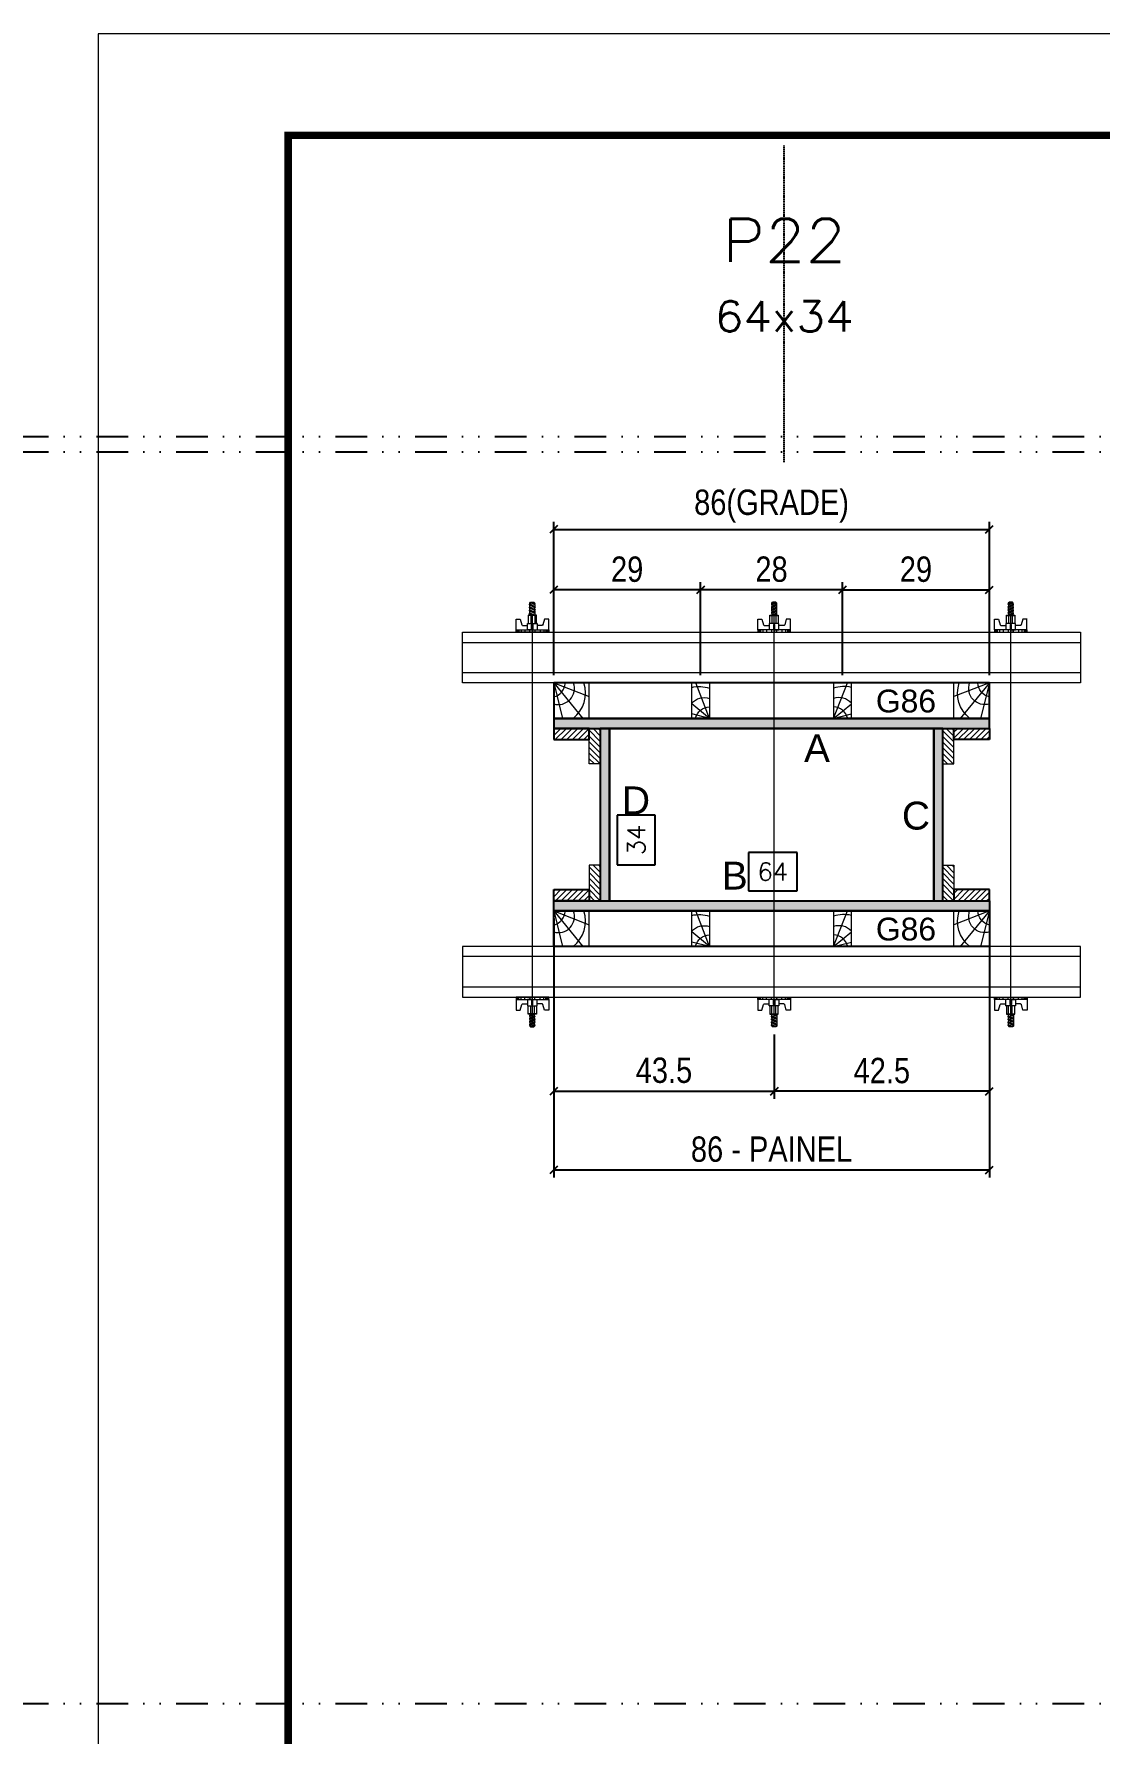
# Model space of a CAD drawing. Extents: x 13379 to 23315, y 867 to 16997.
# Drawn here: x 14361 to 14781, y 10435 to 11106 of the extents above; entities that cross this region are included whole.
import ezdxf
from ezdxf.enums import TextEntityAlignment as Align

# ---------------------------------------------------------------- set-up
doc = ezdxf.new("R2010")
doc.units = 0
for name, pattern in [('DASHED', [0.75, 0.5, -0.25]), ('DIVIDE2', [0.625, 0.25, -0.125, 0, -0.125, 0, -0.125]), ('HIDDEN', [0.375, 0.25, -0.125])]:
    doc.linetypes.add(name, pattern=pattern)
for name, color, linetype in [('CHAPA', 1, 'Continuous'), ('COTA', 241, 'Continuous'), ('MEIO_PONT', 93, 'Continuous'), ('Nível', 160, 'Continuous'), ('Painéis', 200, 'Continuous'), ('SARRAFO', 251, 'Continuous'), ('Texto de Titulo', 7, 'Continuous'), ('Texto Qtd Sarr', 242, 'Continuous'), ('TEXTO_GERAL', 7, 'Continuous')]:
    doc.layers.add(name, color=color, linetype=linetype)
for name, color, linetype, lineweight in [('Folhas', 255, 'Continuous', 9), ('Hachura', 251, 'Continuous', 9), ('Madeira', 126, 'Continuous', 18), ('Perfil Metálico', 224, 'Continuous', 18), ('SARRAFO DE PRESSAO', 251, 'DASHED', 9), ('Texto Seção', 7, 'Continuous', 15)]:
    doc.layers.add(name, color=color, linetype=linetype, lineweight=lineweight)
doc.styles.add('ARIAL', font='arial.ttf')
doc.styles.add('COTA TECNICA 2X', font='techl___.ttf', dxfattribs={"height": 10})
doc.styles.add('ROMANS', font='romans.shx')
doc.styles.add('SANSSERIF', font='sas_____.pfb')
doc.dimstyles.new('SECAO PILAR', dxfattribs={"dimtxt": 10, "dimasz": 3, "dimexe": 3, "dimexo": 3, "dimgap": 3, "dimtad": 1, "dimdec": 1, "dimlfac": 0.5, "dimzin": 12, "dimdsep": 46, "dimtxsty": 'COTA TECNICA 2X', "dimblk1": 'OBLIQUE', "dimblk2": 'OBLIQUE', "dimsah": 1, "dimcen": 0.9, "dimclrd": 256, "dimclre": 256, "dimclrt": 256, "dimadec": 1, "dimazin": 3, "dimtfac": 1, "dimtdec": 1, "dimtmove": 0, "dimatfit": 3, "dimfxl": 1, "dimtolj": 1, "dimtzin": 12, "dimarcsym": 0})
doc.dimstyles.new('SECÇÃO 2', dxfattribs={"dimtxt": 7, "dimasz": 6, "dimexe": 0.18, "dimexo": 2, "dimgap": -4, "dimtad": 3, "dimdec": 1, "dimlfac": 0.5, "dimzin": 12, "dimdsep": 46, "dimtxsty": 'ROMANS', "dimblk": 'ARCHTICK', "dimcen": 0.09, "dimse1": 1, "dimse2": 1, "dimsd1": 1, "dimsd2": 1, "dimclrd": 180, "dimclre": 5, "dimclrt": 1, "dimadec": 0, "dimazin": 3, "dimtfac": 1, "dimtdec": 1, "dimtofl": 0, "dimtmove": 0, "dimatfit": 3, "dimldrblk": 'ARCHTICK', "dimfxl": 1, "dimtolj": 1, "dimtzin": 0, "dimarcsym": 0})
pattern_1 = [(135, (-8311.5841, 19955.5141), (-1.12253202, -1.12253202), [])]
pattern_2 = [(135, (-8313.5841, 19955.5141), (-1.12253202, -1.12253202), [])]

# ---------------------------------------------------------------- blocks, each defined once
blk = doc.blocks.new('9999999999')
at = {"layer": 'Folhas'}
blk.add_lwpolyline([(98138.98, 34190.21), (99623.98, 34190.21), (99623.98, 35240.21), (98138.98, 35240.21)], close=True, dxfattribs=at)
at = {"layer": 'Folhas', "color": 30, "const_width": 3}
blk.add_lwpolyline([(98213.98, 34230.21), (99583.98, 34230.21), (99583.98, 35200.21), (98213.98, 35200.21)], close=True, dxfattribs=at)
blk = doc.blocks.new('*D632')
at = {"layer": 'COTA', "color": 180, "lineweight": -2, "transparency": 16777216}
for p, q in [((14661.99, 10782.56), (14642.66, 10782.56)), ((14642.66, 10782.56), (14642.66, 10767.56)), ((14661.99, 10767.56), (14661.99, 10782.56)), ((14642.66, 10767.56), (14661.99, 10767.56))]:
    blk.add_line(p, q, dxfattribs=at)
at = {"layer": 'Defpoints', "color": 0, "transparency": 16777216}
for p in [(14587.82, 10763.56), (14715.82, 10763.56), (14715.82, 10763.56)]:
    blk.add_point(p, dxfattribs=at)
at = {"layer": 'COTA', "color": 1, "transparency": 16777216, "insert": (14652.32, 10775.06), "char_height": 7, "attachment_point": 5, "style": 'ROMANS'}
blk.add_mtext('\\A1;64', dxfattribs=at)
blk = doc.blocks.new('_ArchTick')
at = {"color": 0, "linetype": 'ByBlock', "const_width": 0.15}
blk.add_lwpolyline([(-0.5, -0.5), (0.5, 0.5)], dxfattribs=at)
blk = doc.blocks.new('_Oblique')
at = {"color": 0, "linetype": 'ByBlock', "lineweight": -2}
blk.add_line((-0.5, -0.5), (0.5, 0.5), dxfattribs=at)
blk = doc.blocks.new('*D633')
at = {"layer": 'COTA', "lineweight": -2, "transparency": 16777216}
for p, q in [((14565.82, 10756.56), (14565.82, 10654.36)), ((14737.82, 10756.56), (14737.82, 10654.36)), ((14565.82, 10657.36), (14737.82, 10657.36))]:
    blk.add_line(p, q, dxfattribs=at)
at = {"layer": 'Defpoints', "color": 0, "transparency": 16777216}
for p in [(14565.82, 10759.56), (14737.82, 10759.56), (14737.82, 10657.36)]:
    blk.add_point(p, dxfattribs=at)
at = {"layer": 'COTA', "lineweight": -2, "transparency": 16777216, "xscale": 3, "yscale": 3, "zscale": 3, "rotation": 180}
blk.add_blockref('_Oblique', (14565.82, 10657.36), dxfattribs=at)
at = {"layer": 'COTA', "lineweight": -2, "transparency": 16777216, "xscale": 3, "yscale": 3, "zscale": 3}
blk.add_blockref('_Oblique', (14737.82, 10657.36), dxfattribs=at)
at = {"layer": 'COTA', "transparency": 16777216, "insert": (14651.82, 10665.49), "char_height": 10, "attachment_point": 5, "style": 'COTA TECNICA 2X'}
blk.add_mtext('\\A1;86 - PAINEL', dxfattribs=at)
blk = doc.blocks.new('*D634')
at = {"layer": 'COTA', "lineweight": -2, "transparency": 16777216}
for p, q in [((14565.82, 10722.56), (14565.82, 10685.41)), ((14652.89, 10710.76), (14652.89, 10685.41)), ((14565.82, 10688.41), (14652.89, 10688.41))]:
    blk.add_line(p, q, dxfattribs=at)
at = {"layer": 'Defpoints', "color": 0, "transparency": 16777216}
for p in [(14565.82, 10725.56), (14652.89, 10713.76), (14652.89, 10688.41)]:
    blk.add_point(p, dxfattribs=at)
at = {"layer": 'COTA', "lineweight": -2, "transparency": 16777216, "xscale": 3, "yscale": 3, "zscale": 3, "rotation": 180}
blk.add_blockref('_Oblique', (14565.82, 10688.41), dxfattribs=at)
at = {"layer": 'COTA', "lineweight": -2, "transparency": 16777216, "xscale": 3, "yscale": 3, "zscale": 3}
blk.add_blockref('_Oblique', (14652.89, 10688.41), dxfattribs=at)
at = {"layer": 'COTA', "transparency": 16777216, "insert": (14609.36, 10696.63), "char_height": 10, "attachment_point": 5, "style": 'COTA TECNICA 2X'}
blk.add_mtext('\\A1;43.5', dxfattribs=at)
blk = doc.blocks.new('*D635')
at = {"layer": 'COTA', "lineweight": -2, "transparency": 16777216}
for p, q in [((14737.82, 10722.56), (14737.82, 10685.41)), ((14652.89, 10710.76), (14652.89, 10685.41)), ((14737.82, 10688.41), (14652.89, 10688.41))]:
    blk.add_line(p, q, dxfattribs=at)
at = {"layer": 'Defpoints', "color": 0, "transparency": 16777216}
for p in [(14737.82, 10725.56), (14652.89, 10713.76), (14652.89, 10688.41)]:
    blk.add_point(p, dxfattribs=at)
at = {"layer": 'COTA', "lineweight": -2, "transparency": 16777216, "xscale": 3, "yscale": 3, "zscale": 3, "rotation": 180}
blk.add_blockref('_Oblique', (14652.89, 10688.41), dxfattribs=at)
at = {"layer": 'COTA', "lineweight": -2, "transparency": 16777216, "xscale": 3, "yscale": 3, "zscale": 3}
blk.add_blockref('_Oblique', (14737.82, 10688.41), dxfattribs=at)
at = {"layer": 'COTA', "transparency": 16777216, "insert": (14695.36, 10696.52), "char_height": 10, "attachment_point": 5, "style": 'COTA TECNICA 2X'}
blk.add_mtext('\\A1;42.5', dxfattribs=at)
blk = doc.blocks.new('*D636')
at = {"layer": 'COTA', "color": 180, "lineweight": -2, "transparency": 16777216}
for p, q in [((14605.92, 10797.4), (14590.92, 10797.4)), ((14590.92, 10797.4), (14590.92, 10777.73)), ((14605.92, 10777.73), (14605.92, 10797.4)), ((14590.92, 10777.73), (14605.92, 10777.73))]:
    blk.add_line(p, q, dxfattribs=at)
at = {"layer": 'Defpoints', "color": 0, "transparency": 16777216}
for p in [(14587.82, 10831.56), (14609.92, 10831.56), (14587.82, 10763.56)]:
    blk.add_point(p, dxfattribs=at)
at = {"layer": 'COTA', "color": 1, "transparency": 16777216, "insert": (14598.42, 10787.56), "char_height": 7, "attachment_point": 5, "rotation": 90, "style": 'ROMANS'}
blk.add_mtext('\\A1;34', dxfattribs=at)
blk = doc.blocks.new('titulo1')
at = {"layer": 'Defpoints', "color": 252, "linetype": 'HIDDEN', "ltscale": 2}
blk.add_line((0, 0), (0, 125), dxfattribs=at)
at = {"layer": 'Defpoints', "style": 'ROMANS', "oblique": 15}
blk.add_attdef('FOLHA', text='', height=10, dxfattribs=at).set_placement((0, 15.58), align=Align.MIDDLE_CENTER)
at = {"layer": 'Texto Qtd Sarr', "color": 3, "style": 'ROMANS', "oblique": 15}
for tag, height, p in [('TITULO', 17, (0, 71.45)), ('SEÇÃO', 12, (0, 41.55))]:
    blk.add_attdef(tag, text='', height=height, dxfattribs=at).set_placement(p, align=Align.MIDDLE_CENTER)
blk = doc.blocks.new('PONTALETE')
at = {"layer": 'Madeira'}
for q in [(2.71, 7), (7, 5.76), (7, 1.74)]:
    blk.add_line((0, 0), q, dxfattribs=at)
blk.add_lwpolyline([(0, 0), (7, 0), (7, 7), (0, 7)], close=True, dxfattribs=at)
for centre, radius, start, end in [((2.04, 0.06), 6.23, 37.2818, 109.0913), ((1.09, 0.9), 3.19, 343.603, 109.9847), ((-0.21, -0.78), 3.09, 14.6322, 86.0383)]:
    blk.add_arc(centre, radius, start, end, dxfattribs=at)
blk = doc.blocks.new('*D637')
at = {"layer": 'COTA', "lineweight": -2, "transparency": 16777216}
for p, q in [((14565.82, 10852.56), (14565.82, 10913.12)), ((14565.82, 10910.12), (14737.82, 10910.12)), ((14737.82, 10852.56), (14737.82, 10913.12))]:
    blk.add_line(p, q, dxfattribs=at)
at = {"layer": 'Defpoints', "color": 0, "transparency": 16777216}
for p in [(14737.82, 10910.12), (14565.82, 10849.56), (14737.82, 10849.56)]:
    blk.add_point(p, dxfattribs=at)
at = {"layer": 'COTA', "lineweight": -2, "transparency": 16777216, "xscale": 3, "yscale": 3, "zscale": 3, "rotation": 180}
blk.add_blockref('_Oblique', (14565.82, 10910.12), dxfattribs=at)
at = {"layer": 'COTA', "lineweight": -2, "transparency": 16777216, "xscale": 3, "yscale": 3, "zscale": 3}
blk.add_blockref('_Oblique', (14737.82, 10910.12), dxfattribs=at)
at = {"layer": 'COTA', "transparency": 16777216, "insert": (14651.82, 10919.34), "char_height": 10, "attachment_point": 5, "style": 'COTA TECNICA 2X'}
blk.add_mtext('\\A1;86(GRADE)', dxfattribs=at)
blk = doc.blocks.new('MEIO PONTALETE')
at = {"layer": 'Madeira'}
for q in [(2.71, 7), (3.5, 2.88), (3.5, 0.87)]:
    blk.add_line((0, 0), q, dxfattribs=at)
blk.add_lwpolyline([(0, 0), (3.5, 0), (3.5, 7), (0, 7)], close=True, dxfattribs=at)
for centre, radius, start, end in [((2.04, 0.06), 6.23, 76.4499, 109.0913), ((1.09, 0.9), 3.19, 40.9063, 109.9847), ((-0.21, -0.78), 3.09, 14.6322, 86.0383)]:
    blk.add_arc(centre, radius, start, end, dxfattribs=at)
blk = doc.blocks.new('*D638')
at = {"layer": 'COTA', "lineweight": -2, "transparency": 16777216}
for p, q in [((14679.82, 10852.56), (14679.82, 10889.28)), ((14737.82, 10852.56), (14737.82, 10889.28)), ((14679.82, 10886.28), (14737.82, 10886.28))]:
    blk.add_line(p, q, dxfattribs=at)
at = {"layer": 'Defpoints', "color": 0, "transparency": 16777216}
for p in [(14737.82, 10886.28), (14679.82, 10849.56), (14737.82, 10849.56)]:
    blk.add_point(p, dxfattribs=at)
at = {"layer": 'COTA', "lineweight": -2, "transparency": 16777216, "xscale": 3, "yscale": 3, "zscale": 3, "rotation": 180}
blk.add_blockref('_Oblique', (14679.82, 10886.28), dxfattribs=at)
at = {"layer": 'COTA', "lineweight": -2, "transparency": 16777216, "xscale": 3, "yscale": 3, "zscale": 3}
blk.add_blockref('_Oblique', (14737.82, 10886.28), dxfattribs=at)
at = {"layer": 'COTA', "transparency": 16777216, "insert": (14708.82, 10894.37), "char_height": 10, "attachment_point": 5, "style": 'COTA TECNICA 2X'}
blk.add_mtext('\\A1;29', dxfattribs=at)
blk = doc.blocks.new('*D655')
at = {"layer": 'COTA', "lineweight": -2, "transparency": 16777216}
for p, q in [((14623.82, 10852.56), (14623.82, 10889.28)), ((14679.82, 10852.56), (14679.82, 10889.28)), ((14679.82, 10886.28), (14623.82, 10886.28))]:
    blk.add_line(p, q, dxfattribs=at)
at = {"layer": 'Defpoints', "color": 0, "transparency": 16777216}
for p in [(14623.82, 10886.28), (14623.82, 10849.56), (14679.82, 10849.56)]:
    blk.add_point(p, dxfattribs=at)
at = {"layer": 'COTA', "lineweight": -2, "transparency": 16777216, "xscale": 3, "yscale": 3, "zscale": 3, "rotation": 180}
blk.add_blockref('_Oblique', (14623.82, 10886.28), dxfattribs=at)
at = {"layer": 'COTA', "lineweight": -2, "transparency": 16777216, "xscale": 3, "yscale": 3, "zscale": 3}
blk.add_blockref('_Oblique', (14679.82, 10886.28), dxfattribs=at)
at = {"layer": 'COTA', "transparency": 16777216, "insert": (14651.82, 10894.38), "char_height": 10, "attachment_point": 5, "style": 'COTA TECNICA 2X'}
blk.add_mtext('\\A1;28', dxfattribs=at)
blk = doc.blocks.new('*D656')
at = {"layer": 'COTA', "linetype": 'ByBlock', "lineweight": -2, "transparency": 16777216}
for p, q in [((14565.82, 10852.56), (14565.82, 10889.28)), ((14623.82, 10852.56), (14623.82, 10889.28)), ((14623.82, 10886.28), (14565.82, 10886.28))]:
    blk.add_line(p, q, dxfattribs=at)
at = {"layer": 'Defpoints', "color": 0, "linetype": 'ByBlock', "transparency": 16777216}
for p in [(14565.82, 10886.28), (14565.82, 10849.56), (14623.82, 10849.56)]:
    blk.add_point(p, dxfattribs=at)
at = {"layer": 'COTA', "linetype": 'ByBlock', "lineweight": -2, "transparency": 16777216, "xscale": 3, "yscale": 3, "zscale": 3, "rotation": 180}
blk.add_blockref('_Oblique', (14565.82, 10886.28), dxfattribs=at)
at = {"layer": 'COTA', "linetype": 'ByBlock', "lineweight": -2, "transparency": 16777216, "xscale": 3, "yscale": 3, "zscale": 3}
blk.add_blockref('_Oblique', (14623.82, 10886.28), dxfattribs=at)
at = {"layer": 'COTA', "linetype": 'ByBlock', "transparency": 16777216, "insert": (14594.82, 10894.37), "char_height": 10, "attachment_point": 5, "style": 'COTA TECNICA 2X'}
blk.add_mtext('\\A1;29', dxfattribs=at)
blk = doc.blocks.new('C')
at = {"layer": 'Hachura', "color": 0}
for p, q in [((0, 3.22), (0, -3.22)), ((0.45, 3.22), (0, 3.22)), ((0.46, 3.16), (0, 3.16)), ((0.46, 3.05), (0, 3.05)), ((0.46, 2.88), (0, 2.88)), ((0, 2.75), (0, -1.16)), ((0.46, 2.65), (0, 2.65)), ((0.46, 2.23), (0, 2.23)), ((0.46, 1.51), (0, 1.51)), ((0.39, 0.49), (0.17, 0.49)), ((0.45, -3.23), (0.45, 3.22)), ((0.45, 3.22), (2.58, 3.22)), ((1.74, 0.97), (0.45, 0.97)), ((1.45, 0.1), (0.45, 0.1)), ((1.35, 1.94), (1.35, 0.96)), ((2.58, 2.39), (1.47, 2.09)), ((1.74, -0.97), (1.74, 0.97)), ((1.74, 0.97), (1.74, 0.84)), ((1.74, 0.97), (1.74, 0.84)), ((1.74, 0.84), (3.35, 0.84)), ((3.35, 0.45), (1.74, 0.45)), ((2.58, 3.22), (2.58, 2.39)), ((3.32, 0.84), (3.32, -0.84)), ((3.35, 0.84), (3.35, -0.84)), ((3.68, 0.45), (3.35, 0.45)), ((3.84, -0.52), (3.35, 0.45)), ((3.35, 0.06), (3.67, -0.57)), ((3.68, 0.45), (4.16, -0.52)), ((3.72, 0.5), (4.25, -0.57)), ((4.37, -0.55), (3.83, 0.53)), ((4.15, 0.45), (3.93, 0.45)), ((4.42, -0.52), (3.93, 0.45)), ((4.15, 0.45), (4.26, 0.45)), ((4.26, 0.45), (4.74, -0.52)), ((4.3, 0.5), (4.83, -0.57)), ((4.95, -0.55), (4.41, 0.53)), ((4.51, 0.45), (4.84, 0.45)), ((5, -0.52), (4.51, 0.45)), ((4.84, 0.45), (5.32, -0.52)), ((4.88, 0.5), (5.41, -0.57)), ((5.53, -0.55), (4.99, 0.53)), ((5.58, -0.52), (5.09, 0.45)), ((5.42, 0.45), (5.09, 0.45)), ((5.58, -0.52), (5.09, 0.45)), ((5.42, 0.45), (5.74, -0.19)), ((5.46, 0.5), (5.74, -0.07)), ((5.74, 0.19), (5.57, 0.53)), ((5.74, 0.32), (5.68, 0.45)), ((5.68, 0.45), (5.74, 0.45)), ((5.74, 0.45), (5.9, 0.29)), ((5.74, 0.45), (5.74, -0.52)), ((5.9, -0.36), (5.9, 0.29)), ((0.45, 0), (0, 0)), ((0.46, -1.52), (0, -1.52)), ((0.46, -2.23), (0, -2.23)), ((0.46, -2.65), (0, -2.65)), ((0.46, -2.88), (0, -2.88)), ((0.46, -3.05), (0, -3.05)), ((0.46, -3.16), (0, -3.16)), ((0, -3.22), (2.57, -3.22)), ((0.08, -0.48), (0.29, -0.48)), ((0.29, -0.48), (0.4, -0.48)), ((0.45, 0), (0.45, -0.97)), ((0.45, -0.16), (1.45, -0.16)), ((0.45, -0.65), (0.45, -0.32)), ((0.45, -3.23), (0.45, -0.65)), ((0.45, -0.97), (1.74, -0.97)), ((1.35, -1.94), (1.35, -0.97)), ((2.58, -2.39), (1.47, -2.1)), ((3.35, -0.32), (1.74, -0.32)), ((3.35, -0.84), (1.74, -0.84)), ((2.58, -3.23), (2.58, -2.39)), ((3.35, -0.07), (3.58, -0.52)), ((3.35, -0.52), (3.58, -0.52)), ((3.84, -0.52), (4.16, -0.52)), ((4.42, -0.52), (4.74, -0.52)), ((4.63, -0.52), (4.74, -0.52)), ((5, -0.52), (5.32, -0.52)), ((5.58, -0.52), (5.74, -0.52)), ((5.74, -0.52), (5.9, -0.36)), ((5.74, -0.52), (5.74, -0.52))]:
    blk.add_line(p, q, dxfattribs=at)
for centre, radius, start, end in [((1.52, 1.94), 0.161, 104.7436, 180), ((1.44, -0.03), 0.129, 272.695, 87.305), ((3.81, 0.39), 0.143, 25.5688, 154.4312), ((4.39, 0.39), 0.143, 25.5688, 154.4312), ((4.97, 0.39), 0.143, 25.5688, 154.4312), ((5.55, 0.39), 0.143, 25.5688, 154.4312), ((0.17, -0.37), 0.174, 221.744, 317.8592), ((1.52, -1.94), 0.161, 180, 255.2564), ((3.71, -0.4), 0.174, 222.1408, 318.256), ((4.29, -0.4), 0.174, 222.1408, 318.256), ((4.87, -0.4), 0.174, 222.1408, 318.256), ((5.45, -0.4), 0.174, 222.1408, 318.256), ((5.61, -0.4), 0.174, 317.8592, 318.256)]:
    blk.add_arc(centre, radius, start, end, dxfattribs=at)

msp = doc.modelspace()

# ---------------------------------------------------------------- hatches: boundary and pattern name
at = {"layer": 'Hachura'}
h = msp.add_hatch(color=256, dxfattribs=at)
h.dxf.hatch_style = 1
h.paths.add_polyline_path([(14737.82, 10831.56), (14737.82, 10835.56), (14565.82, 10835.56), (14565.82, 10831.56)])
h = msp.add_hatch(color=256, dxfattribs=at)
h.dxf.hatch_style = 1
h.paths.add_polyline_path([(14737.82, 10831.56), (14737.82, 10835.56), (14565.82, 10835.56), (14565.82, 10831.56)])
h = msp.add_hatch(dxfattribs=at)
h.set_pattern_fill('ANSI31', color=256, scale=0.5, angle=180, style=0)
h.set_pattern_definition([(225, (5441.8722, -12097.8459), (1.12253202, -1.12253202), [])])
h.paths.add_polyline_path([(14579.82, 10831.56), (14579.82, 10827.16), (14565.82, 10827.16), (14565.82, 10831.56)])
h = msp.add_hatch(dxfattribs=at)
h.set_pattern_fill('ANSI31', color=256, scale=0.5, angle=90, style=0)
h.set_pattern_definition(pattern_1)
h.paths.add_polyline_path([(14579.82, 10817.56), (14584.22, 10817.56), (14584.22, 10831.56), (14579.82, 10831.56)])
h = msp.add_hatch(color=256, dxfattribs=at)
h.dxf.hatch_style = 1
h.paths.add_polyline_path([(14584.22, 10763.56), (14587.82, 10763.56), (14587.82, 10831.56), (14584.22, 10831.56)])
h = msp.add_hatch(color=256, dxfattribs=at)
h.dxf.hatch_style = 1
h.paths.add_polyline_path([(14584.22, 10763.56), (14587.82, 10763.56), (14587.82, 10831.56), (14584.22, 10831.56)])
h = msp.add_hatch(color=256, dxfattribs=at)
h.dxf.hatch_style = 1
h.paths.add_polyline_path([(14715.82, 10763.56), (14719.42, 10763.56), (14719.42, 10831.56), (14715.82, 10831.56)])
h = msp.add_hatch(color=256, dxfattribs=at)
h.dxf.hatch_style = 1
h.paths.add_polyline_path([(14715.82, 10763.56), (14719.42, 10763.56), (14719.42, 10831.56), (14715.82, 10831.56)])
h = msp.add_hatch(dxfattribs=at)
h.set_pattern_fill('ANSI31', color=256, scale=0.5, angle=90, style=0)
h.set_pattern_definition(pattern_2)
h.paths.add_polyline_path([(14723.82, 10817.56), (14719.42, 10817.56), (14719.42, 10831.56), (14723.82, 10831.56)])
h = msp.add_hatch(dxfattribs=at)
h.set_pattern_fill('ANSI31', color=256, scale=0.5, angle=180, style=0)
h.set_pattern_definition([(225, (5234.8722, -12097.8459), (1.12253202, -1.12253202), [])])
h.paths.add_polyline_path([(14723.82, 10831.56), (14723.82, 10827.16), (14737.82, 10827.16), (14737.82, 10831.56)])
h = msp.add_hatch(dxfattribs=at)
h.set_pattern_fill('ANSI31', color=256, scale=0.5, angle=90, style=0)
h.set_pattern_definition(pattern_1)
h.paths.add_polyline_path([(14579.82, 10777.56), (14584.22, 10777.56), (14584.22, 10763.56), (14579.82, 10763.56)])
h = msp.add_hatch(dxfattribs=at)
h.set_pattern_fill('ANSI31', color=256, scale=0.5, angle=90, style=0)
h.set_pattern_definition(pattern_2)
h.paths.add_polyline_path([(14723.82, 10777.56), (14719.42, 10777.56), (14719.42, 10763.56), (14723.82, 10763.56)])
h = msp.add_hatch(dxfattribs=at)
h.set_pattern_fill('ANSI31', color=256, scale=0.5, angle=180, style=0)
h.set_pattern_definition([(225, (5441.8722, -12127.8459), (1.12253202, -1.12253202), [])])
h.paths.add_polyline_path([(14579.82, 10763.56), (14579.82, 10767.96), (14565.82, 10767.96), (14565.82, 10763.56)])
h = msp.add_hatch(color=256, dxfattribs=at)
h.dxf.hatch_style = 1
h.paths.add_polyline_path([(14737.82, 10763.56), (14737.82, 10759.56), (14565.82, 10759.56), (14565.82, 10763.56)])
h = msp.add_hatch(color=256, dxfattribs=at)
h.dxf.hatch_style = 1
h.paths.add_polyline_path([(14737.82, 10763.56), (14737.82, 10759.56), (14565.82, 10759.56), (14565.82, 10763.56)])
h = msp.add_hatch(dxfattribs=at)
h.set_pattern_fill('ANSI31', color=256, scale=0.5, angle=180, style=0)
h.set_pattern_definition([(225, (5234.8722, -12127.8459), (1.12253202, -1.12253202), [])])
h.paths.add_polyline_path([(14723.82, 10763.56), (14723.82, 10767.96), (14737.82, 10767.96), (14737.82, 10763.56)])

# ---------------------------------------------------------------- linework, layer by layer
for points in [[(14737.82, 10835.56), (14737.82, 10849.56), (14565.82, 10849.56), (14565.82, 10835.56)], [(14737.82, 10759.56), (14737.82, 10745.56), (14565.82, 10745.56), (14565.82, 10759.56)]]:
    msp.add_lwpolyline(points, close=True)
at = {"layer": 'CHAPA'}
for points in [[(14737.82, 10831.56), (14737.82, 10835.56), (14565.82, 10835.56), (14565.82, 10831.56)], [(14737.82, 10831.56), (14737.82, 10835.56), (14565.82, 10835.56), (14565.82, 10831.56)], [(14584.22, 10763.56), (14587.82, 10763.56), (14587.82, 10831.56), (14584.22, 10831.56)], [(14584.22, 10763.56), (14587.82, 10763.56), (14587.82, 10831.56), (14584.22, 10831.56)], [(14715.82, 10763.56), (14719.42, 10763.56), (14719.42, 10831.56), (14715.82, 10831.56)], [(14715.82, 10763.56), (14719.42, 10763.56), (14719.42, 10831.56), (14715.82, 10831.56)], [(14737.82, 10763.56), (14737.82, 10759.56), (14565.82, 10759.56), (14565.82, 10763.56)], [(14737.82, 10763.56), (14737.82, 10759.56), (14565.82, 10759.56), (14565.82, 10763.56)]]:
    msp.add_lwpolyline(points, close=True, dxfattribs=at)
at = {"layer": 'Hachura'}
for p, q in [((14557.41, 10714.76), (14557.41, 10876.56)), ((14652.82, 10714.76), (14652.83, 10876.56)), ((14746.23, 10714.76), (14746.23, 10876.56))]:
    msp.add_line(p, q, dxfattribs=at)
at = {"layer": 'Madeira'}
for points in [[(14584.22, 10831.56), (14584.22, 10817.56), (14579.82, 10817.56), (14579.82, 10831.56)], [(14719.42, 10831.56), (14719.42, 10817.56), (14723.82, 10817.56), (14723.82, 10831.56)], [(14584.22, 10763.56), (14584.22, 10777.56), (14579.82, 10777.56), (14579.82, 10763.56)], [(14719.42, 10763.56), (14719.42, 10777.56), (14723.82, 10777.56), (14723.82, 10763.56)]]:
    msp.add_lwpolyline(points, close=True, dxfattribs=at)
at = {"layer": 'Nível', "color": 4, "linetype": 'DIVIDE2', "ltscale": 50}
for p, q in [((13378.94, 10946.73), (15871, 10946.73)), ((13378.94, 10940.73), (21112.79, 10940.73)), ((13378.94, 10446.73), (21112.79, 10446.73))]:
    msp.add_line(p, q, dxfattribs=at)
at = {"layer": 'Painéis'}
msp.add_lwpolyline([(14587.82, 10831.56), (14587.82, 10763.56), (14715.82, 10763.56), (14715.82, 10831.56)], close=True, dxfattribs=at)
at = {"layer": 'Perfil Metálico'}
for points in [[(14773.82, 10869.56), (14773.82, 10849.56), (14529.82, 10849.56), (14529.82, 10869.56)], [(14529.82, 10853.56), (14529.82, 10865.56), (14773.82, 10865.56), (14773.82, 10853.56)], [(14773.82, 10725.56), (14773.82, 10745.56), (14529.82, 10745.56), (14529.82, 10725.56)], [(14529.82, 10741.56), (14529.82, 10729.56), (14773.82, 10729.56), (14773.82, 10741.56)]]:
    msp.add_lwpolyline(points, close=True, dxfattribs=at)
at = {"layer": 'SARRAFO'}
for points in [[(14565.82, 10827.16), (14579.82, 10827.16), (14579.82, 10831.56), (14565.82, 10831.56)], [(14737.82, 10827.16), (14723.82, 10827.16), (14723.82, 10831.56), (14737.82, 10831.56)], [(14565.82, 10767.96), (14579.82, 10767.96), (14579.82, 10763.56), (14565.82, 10763.56)], [(14737.82, 10767.96), (14723.82, 10767.96), (14723.82, 10763.56), (14737.82, 10763.56)]]:
    msp.add_lwpolyline(points, close=True, dxfattribs=at)

# ---------------------------------------------------------------- block references
at = {"layer": 'Hachura', "linetype": 'Continuous', "yscale": 2, "zscale": 2}
for p, xscale, rotation in [((14557.42, 10869.56), -2, 270), ((14652.82, 10869.56), 2, 90.00000000000001), ((14746.22, 10869.56), 2, 90.00000000000001), ((14557.41, 10725.56), 2, 270), ((14652.82, 10725.56), -2, 90), ((14746.23, 10725.56), -2, 90)]:
    msp.add_blockref('C', p, dxfattribs=dict(at, xscale=xscale, rotation=rotation))
at = {"layer": 'MEIO_PONT', "yscale": 2, "zscale": 2}
for p, xscale, rotation in [((14565.82, 10849.56), 2, 270), ((14737.82, 10849.56), -2, 90), ((14565.82, 10759.56), 2, 270), ((14737.82, 10759.56), -2, 90)]:
    msp.add_blockref('PONTALETE', p, dxfattribs=dict(at, xscale=xscale, rotation=rotation))
at = {"layer": 'MEIO_PONT', "yscale": 1.999999997962732, "zscale": 1.999999997962732}
for p, xscale in [((14627.32, 10835.56), -1.999999997962732), ((14676.32, 10835.56), 1.999999997962732), ((14627.32, 10745.56), -1.999999997962732), ((14676.32, 10745.56), 1.999999997962732)]:
    msp.add_blockref('MEIO PONTALETE', p, dxfattribs=dict(at, xscale=xscale))
at = {"layer": 'SARRAFO DE PRESSAO', "color": 6, "linetype": 'ByBlock'}
msp.add_blockref('9999999999', (-83752.98, -24134.56), dxfattribs=at)
at = {"layer": 'Texto Seção'}
ref = msp.add_blockref('titulo1', (14656.82, 10936.7), dxfattribs=at)
ref.add_attrib('TITULO', 'P22', dxfattribs={"layer": 'Texto de Titulo', "color": 7, "height": 17, "style": 'ROMANS', "width": 1.1}).set_placement((14656.82, 11024.2), align=Align.MIDDLE_CENTER)
ref.add_attrib('SEÇÃO', '64x34', dxfattribs={"layer": 'Texto de Titulo', "color": 7, "height": 12, "style": 'ROMANS', "width": 1.1}).set_placement((14656.82, 10994.2), align=Align.MIDDLE_CENTER)

# ---------------------------------------------------------------- texts
at = {"layer": 'TEXTO_GERAL', "color": 0, "linetype": 'Continuous', "style": 'SANSSERIF'}
for p in [(14693, 10842.4), (14693, 10752.4)]:
    msp.add_text('G86', height=9, dxfattribs=at).set_placement(p, align=Align.MIDDLE_LEFT)
at = {"layer": 'TEXTO_GERAL', "style": 'ARIAL'}
for s, p in [('A', (14669.76, 10823.81)), ('D', (14598.32, 10803.21)), ('C', (14708.82, 10797.18)), ('B', (14637.27, 10773.5))]:
    msp.add_text(s, height=11, dxfattribs=at).set_placement(p, align=Align.MIDDLE_CENTER)

# ---------------------------------------------------------------- dimensions: what is measured, and where the dimension line sits
at = {"layer": 'COTA'}
for base, p1, p2, text, picture, middle in [((14737.82, 10910.12), (14565.82, 10849.56), (14737.82, 10849.56), '<>(GRADE)', '*D637', (14651.82, 10919.34)), ((14737.82, 10657.36), (14565.82, 10759.56), (14737.82, 10759.56), '<> - PAINEL', '*D633', (14651.82, 10665.49))]:
    dim = msp.add_linear_dim(base=base, p1=p1, p2=p2, text=text, dimstyle='SECAO PILAR', dxfattribs=at)
    dim.commit()
    dim.dimension.update_dxf_attribs({"geometry": picture, "text_midpoint": middle})
at = {"layer": 'COTA', "linetype": 'ByBlock'}
dim = msp.add_linear_dim(base=(14565.82, 10886.28), p1=(14623.82, 10849.56), p2=(14565.82, 10849.56), dimstyle='SECAO PILAR', override={"dimtmove": 1}, dxfattribs=at)
dim.commit()
dim.dimension.update_dxf_attribs({"geometry": '*D656', "text_midpoint": (14594.82, 10894.37)})
at = {"layer": 'COTA'}
for base, p1, p2, picture, middle in [((14623.82, 10886.28), (14679.82, 10849.56), (14623.82, 10849.56), '*D655', (14651.82, 10894.38)), ((14737.82, 10886.28), (14679.82, 10849.56), (14737.82, 10849.56), '*D638', (14708.82, 10894.37)), ((14652.89, 10688.41), (14565.82, 10725.56), (14652.89, 10713.76), '*D634', (14609.36, 10696.63))]:
    dim = msp.add_linear_dim(base=base, p1=p1, p2=p2, dimstyle='SECAO PILAR', dxfattribs=at)
    dim.commit()
    dim.dimension.update_dxf_attribs({"geometry": picture, "text_midpoint": middle})
dim = msp.add_linear_dim(base=(14609.92, 10831.56), p1=(14587.82, 10763.56), p2=(14587.82, 10831.56), angle=90, dimstyle='SECÇÃO 2', dxfattribs=at)
dim.commit()
dim.dimension.update_dxf_attribs({"geometry": '*D636', "text_midpoint": (14609.92, 10787.56), "dimtype": 160})
dim = msp.add_linear_dim(base=(14715.82, 10763.56), p1=(14587.82, 10763.56), p2=(14715.82, 10763.56), dimstyle='SECÇÃO 2', dxfattribs=at)
dim.commit()
dim.dimension.update_dxf_attribs({"geometry": '*D632', "text_midpoint": (14652.32, 10763.56), "dimtype": 160})
dim = msp.add_linear_dim(base=(14652.89, 10688.41), p1=(14737.82, 10725.56), p2=(14652.89, 10713.76), angle=180, dimstyle='SECAO PILAR', dxfattribs=at)
dim.commit()
dim.dimension.update_dxf_attribs({"geometry": '*D635', "text_midpoint": (14695.36, 10696.52)})

doc.saveas('drawing.dxf')
